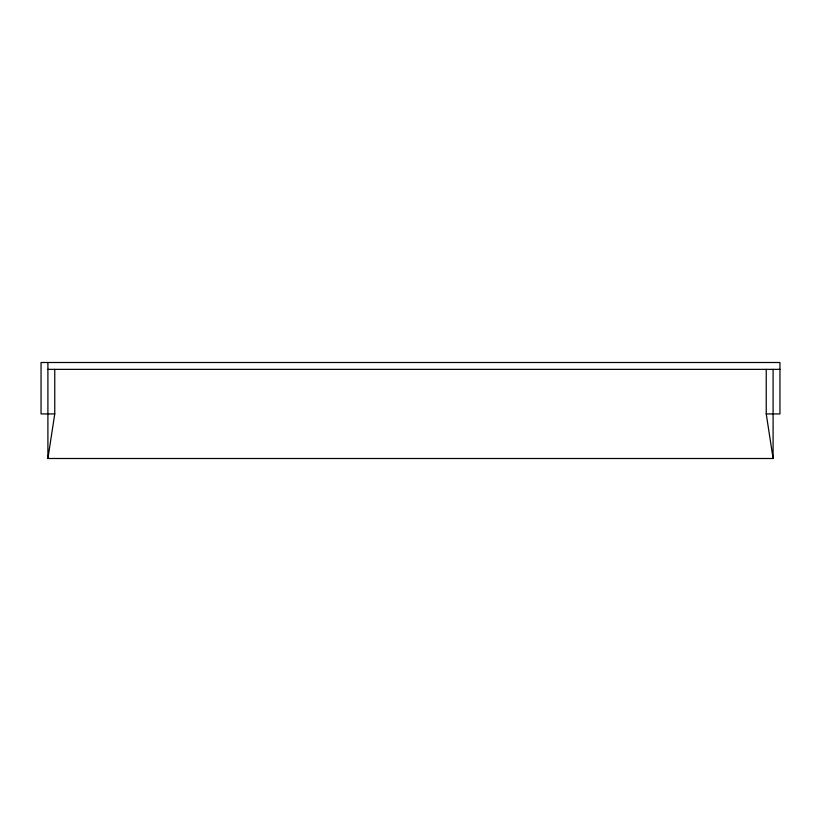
<?xml version="1.0" encoding="UTF-8"?>
<svg xmlns="http://www.w3.org/2000/svg" width="821" height="821" viewBox="0 0 821 821"><rect width="100%" height="100%" fill="white"/><g stroke="black" fill="none" stroke-linecap="round" stroke-linejoin="round"><path stroke-width="1.23" d="M773.095 369.358L773.095 458.498L47.905 458.498L54.761 413.928L54.761 369.358M47.905 369.358L779.95 369.358M54.761 413.928L41.05 413.928L41.05 362.502L779.95 362.502L779.95 413.928L766.239 413.928L766.239 369.358M766.239 413.928L773.095 458.498M47.905 362.502L47.905 458.498"/></g></svg>
